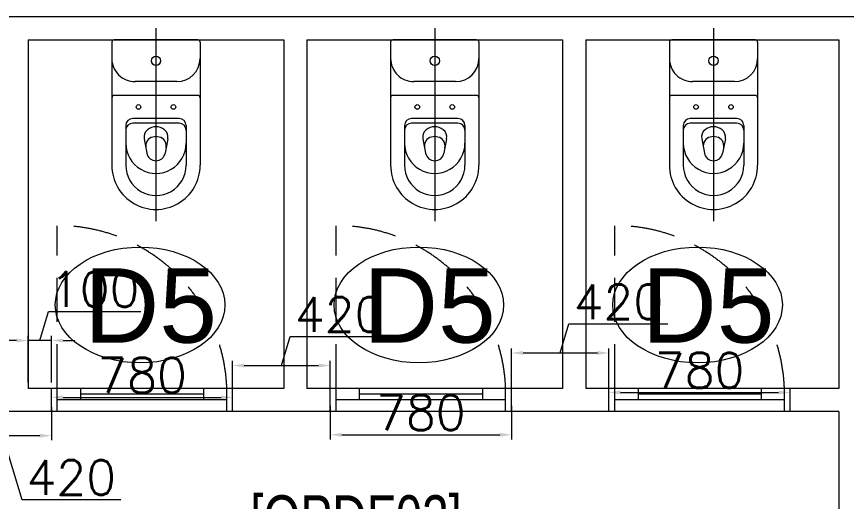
# Model space of a CAD drawing. Header units: millimetres. Extents: x -2143172 to 5255, y -610845 to 279739.
# Drawn here: x -1100697 to -1097125, y -586355 to -584268 of the extents above; entities that cross this region are included whole.
import ezdxf

# ---------------------------------------------------------------- set-up
doc = ezdxf.new("R2010")
doc.units = ezdxf.units.MM
doc.header["$LTSCALE"] = 30
doc.linetypes.add('HIDDEN', pattern=[9.525, 6.35, -3.175])
doc.layers.get('0').update_dxf_attribs({"lineweight": 5})
doc.layers.get('Defpoints').update_dxf_attribs({"lineweight": 5})
for name, color, linetype, lineweight in [('72_EGR_BASE_TEXT', 7, 'Continuous', 5), ('Al door tag', 4, 'Continuous', 5), ('dims.', 152, 'Continuous', 5), ('New Aluminium', 250, 'Continuous', 5), ('SANIT', 250, 'Continuous', 5), ('Walls', 32, 'Continuous', 5)]:
    doc.layers.add(name, color=color, linetype=linetype, lineweight=lineweight)
doc.styles.add('SIMPLEX', font='SIMPLEX.shx', dxfattribs={"height": 150})
doc.styles.add('TTLB-A0-JeddahDP$0$swis721', font='swiss.ttf')
doc.styles.add('X3G_ENTITY_9F38', font='swisscl.ttf', dxfattribs={"height": 0.2})
doc.dimstyles.new('Buk', dxfattribs={"dimtxt": 150, "dimasz": 50, "dimexe": 20, "dimexo": 25, "dimgap": 20, "dimtad": 1, "dimdec": 0, "dimrnd": 5, "dimdsep": 46, "dimtxsty": 'SIMPLEX', "dimcen": 0, "dimdle": 20, "dimclrd": 256, "dimclre": 256, "dimclrt": 256, "dimadec": 0, "dimazin": 0, "dimtfac": 0.0075, "dimtdec": 0, "dimtmove": 1, "dimatfit": 2, "dimldrblk": 'ARCHTICK', "dimfxl": 1, "dimtolj": 1, "dimtzin": 0, "dimlwd": -1, "dimlwe": -1, "dimarcsym": 0})

# ---------------------------------------------------------------- blocks, each defined once
blk = doc.blocks.new('WC manta')
at = {"layer": 'SANIT'}
for p, q in [((-0.13, 0.18), (-0.13, -0.18)), ((-0.12, 0.19), (0.41, 0.19)), ((0.109, 0.18), (0.109, -0.18)), ((0.239, 0.13), (0.41, 0.13)), ((0.05, 0.09), (0.05, -0.09)), ((0.209, 0.1), (0.209, -0.1)), ((0.229, 0.1), (0.229, -0.1)), ((0.2955, 0.051), (0.3581, 0.0393)), ((-0.18, 0), (0.65, 0)), ((0.2955, -0.051), (0.3581, -0.0393)), ((0.239, -0.13), (0.41, -0.13)), ((-0.12, -0.19), (0.41, -0.19))]:
    blk.add_line(p, q, dxfattribs=at)
for centre, radius in [((0.159, 0.0752), 0.01), ((-0.04, 0), 0.02), ((0.159, -0.0753), 0.01)]:
    blk.add_circle(centre, radius, dxfattribs=at)
for centre, radius, start, end in [((-0.12, 0.18), 0.01, 90, 180), ((-0.05, 0.09), 0.1, 0, 90), ((0.119, 0.18), 0.01, 90, 180), ((0.41, 0), 0.19, 270, 90), ((0.239, 0.1), 0.03, 90, 180), ((0.259, 0.1), 0.03, 90, 180), ((0.3147, 0), 0.13, 270, 90), ((0.41, 0), 0.13, 270, 90), ((0.3029, 0), 0.0588, 141.525, 218.475), ((0.2882, 0.0117), 0.04, 79.4289, 141.525), ((0.3271, 0.0044), 0.04, 79.4289, 166.4176), ((0.3507, 0), 0.04, 280.5711, 79.4289), ((0.3454, 0), 0.0588, 166.4176, 193.5824), ((0.3271, -0.0044), 0.04, 193.5824, 280.5711), ((0.2882, -0.0117), 0.04, 218.475, 280.5711), ((-0.05, -0.09), 0.1, 270, 0), ((0.239, -0.1), 0.03, 180, 270), ((0.259, -0.1), 0.03, 180, 270), ((-0.12, -0.18), 0.01, 180, 270), ((0.119, -0.18), 0.01, 180, 270)]:
    blk.add_arc(centre, radius, start, end, dxfattribs=at)
blk = doc.blocks.new('*D623')
at = {"layer": 'Defpoints', "color": 0, "transparency": 16777216}
for p in [(-1100967, -585923.4), (-1100547, -585923.4, 0.1), (-1100547, -586071.7)]:
    blk.add_point(p, dxfattribs=at)
at = {"layer": 'dims.', "linetype": 'Continuous', "transparency": 16777216}
for p, q in [((-1100967, -585948.4), (-1100967, -586091.7)), ((-1100547, -585948.4), (-1100547, -586091.7))]:
    blk.add_line(p, q, dxfattribs=at)
at = {"layer": 'dims.', "transparency": 16777216}
for p, q in [((-1100917, -586071.7), (-1100597, -586071.7)), ((-1100757, -586071.7), (-1100674.5, -586346.7)), ((-1100674.5, -586346.7), (-1100248.8, -586346.7))]:
    blk.add_line(p, q, dxfattribs=at)
for points in [[(-1100917, -586063.4), (-1100917, -586080), (-1100967, -586071.7)], [(-1100597, -586063.4), (-1100597, -586080), (-1100547, -586071.7)]]:
    blk.add_solid(points, dxfattribs=at)
at = {"layer": 'dims.', "transparency": 16777216, "insert": (-1100461.6, -586251.7), "char_height": 150, "attachment_point": 5, "style": 'SIMPLEX'}
blk.add_mtext('\\A1;420', dxfattribs=at)
blk = doc.blocks.new('_ArchTick')
at = {"color": 0, "linetype": 'ByBlock', "const_width": 0.15}
blk.add_lwpolyline([(-0.5, -0.5), (0.5, 0.5)], dxfattribs=at)
blk = doc.blocks.new('*D624')
at = {"layer": 'Defpoints', "color": 0, "transparency": 16777216}
for p in [(-1100647, -585662.2), (-1100647, -585868.1, 0.1), (-1100547, -585868.1, 0.1)]:
    blk.add_point(p, dxfattribs=at)
at = {"layer": 'dims.', "transparency": 16777216}
for p, q in [((-1100597, -585662.2), (-1100559.5, -585537.2)), ((-1100559.5, -585537.2), (-1100162.4, -585537.2)), ((-1100697, -585662.2), (-1100747, -585662.2)), ((-1100547, -585662.2), (-1100647, -585662.2)), ((-1100547, -585662.2), (-1100647, -585662.2)), ((-1100497, -585662.2), (-1100447, -585662.2))]:
    blk.add_line(p, q, dxfattribs=at)
at = {"layer": 'dims.', "linetype": 'Continuous', "transparency": 16777216}
for p, q in [((-1100647, -585843.1), (-1100647, -585642.2)), ((-1100547, -585843.1), (-1100547, -585642.2))]:
    blk.add_line(p, q, dxfattribs=at)
at = {"layer": 'dims.', "transparency": 16777216}
for points in [[(-1100697, -585653.9), (-1100697, -585670.5), (-1100647, -585662.2)], [(-1100497, -585653.9), (-1100497, -585670.5), (-1100547, -585662.2)]]:
    blk.add_solid(points, dxfattribs=at)
at = {"layer": 'dims.', "transparency": 16777216, "insert": (-1100360.9, -585442.2), "char_height": 150, "attachment_point": 5, "style": 'SIMPLEX'}
blk.add_mtext('\\A1;100', dxfattribs=at)
blk = doc.blocks.new('*D625')
at = {"layer": 'Defpoints', "color": 0, "transparency": 16777216}
for p in [(-1099767, -585907), (-1100547, -585923.4, 0.1), (-1099767, -585918.1, 0.1)]:
    blk.add_point(p, dxfattribs=at)
at = {"layer": 'dims.', "linetype": 'Continuous', "transparency": 16777216}
for p, q in [((-1100547, -585898.4), (-1100547, -585887)), ((-1099767, -585893.1), (-1099767, -585887))]:
    blk.add_line(p, q, dxfattribs=at)
at = {"layer": 'dims.', "transparency": 16777216}
blk.add_line((-1100497, -585907), (-1099817, -585907), dxfattribs=at)
for points in [[(-1100497, -585898.6), (-1100497, -585915.3), (-1100547, -585907)], [(-1099817, -585898.6), (-1099817, -585915.3), (-1099767, -585907)]]:
    blk.add_solid(points, dxfattribs=at)
at = {"layer": 'dims.', "transparency": 16777216, "insert": (-1100157, -585812), "char_height": 150, "attachment_point": 5, "style": 'SIMPLEX'}
blk.add_mtext('\\A1;780', dxfattribs=at)
blk = doc.blocks.new('*D626')
at = {"layer": 'Defpoints', "color": 0, "transparency": 16777216}
for p in [(-1099347, -585770), (-1099767, -585907, 0.1), (-1099347, -585918.1, 0.1)]:
    blk.add_point(p, dxfattribs=at)
at = {"layer": 'dims.', "transparency": 16777216}
for p, q in [((-1099557, -585770), (-1099519.5, -585645)), ((-1099519.5, -585645), (-1099093.8, -585645)), ((-1099717, -585770), (-1099397, -585770))]:
    blk.add_line(p, q, dxfattribs=at)
at = {"layer": 'dims.', "linetype": 'Continuous', "transparency": 16777216}
for p, q in [((-1099767, -585882), (-1099767, -585750)), ((-1099347, -585893.1), (-1099347, -585750))]:
    blk.add_line(p, q, dxfattribs=at)
at = {"layer": 'dims.', "transparency": 16777216}
for points in [[(-1099717, -585761.7), (-1099717, -585778.4), (-1099767, -585770)], [(-1099397, -585761.7), (-1099397, -585778.4), (-1099347, -585770)]]:
    blk.add_solid(points, dxfattribs=at)
at = {"layer": 'dims.', "transparency": 16777216, "insert": (-1099306.6, -585550), "char_height": 150, "attachment_point": 5, "style": 'SIMPLEX'}
blk.add_mtext('\\A1;420', dxfattribs=at)
blk = doc.blocks.new('*D627')
at = {"layer": 'Defpoints', "color": 0, "transparency": 16777216}
for p in [(-1099347, -585918.1, 0.1), (-1098567, -585918.1, 0.1), (-1098567, -586068)]:
    blk.add_point(p, dxfattribs=at)
at = {"layer": 'dims.', "linetype": 'Continuous', "transparency": 16777216}
for p, q in [((-1099347, -585943.1), (-1099347, -586088)), ((-1098567, -585943.1), (-1098567, -586088))]:
    blk.add_line(p, q, dxfattribs=at)
at = {"layer": 'dims.', "transparency": 16777216}
blk.add_line((-1099297, -586068), (-1098617, -586068), dxfattribs=at)
for points in [[(-1099297, -586059.7), (-1099297, -586076.4), (-1099347, -586068)], [(-1098617, -586059.7), (-1098617, -586076.4), (-1098567, -586068)]]:
    blk.add_solid(points, dxfattribs=at)
at = {"layer": 'dims.', "transparency": 16777216, "insert": (-1098957, -585973), "char_height": 150, "attachment_point": 5, "style": 'SIMPLEX'}
blk.add_mtext('\\A1;780', dxfattribs=at)
blk = doc.blocks.new('*D628')
at = {"layer": 'Defpoints', "color": 0, "transparency": 16777216}
for p in [(-1098147, -585715.9), (-1098567, -585918.1, 0.1), (-1098147, -585918.1, 0.1)]:
    blk.add_point(p, dxfattribs=at)
at = {"layer": 'dims.', "transparency": 16777216}
for p, q in [((-1098357, -585715.9), (-1098319.5, -585590.9)), ((-1098319.5, -585590.9), (-1097893.8, -585590.9)), ((-1098517, -585715.9), (-1098197, -585715.9))]:
    blk.add_line(p, q, dxfattribs=at)
at = {"layer": 'dims.', "linetype": 'Continuous', "transparency": 16777216}
for p, q in [((-1098567, -585893.1), (-1098567, -585695.9)), ((-1098147, -585893.1), (-1098147, -585695.9))]:
    blk.add_line(p, q, dxfattribs=at)
at = {"layer": 'dims.', "transparency": 16777216}
for points in [[(-1098517, -585707.5), (-1098517, -585724.2), (-1098567, -585715.9)], [(-1098197, -585707.5), (-1098197, -585724.2), (-1098147, -585715.9)]]:
    blk.add_solid(points, dxfattribs=at)
at = {"layer": 'dims.', "transparency": 16777216, "insert": (-1098106.6, -585495.9), "char_height": 150, "attachment_point": 5, "style": 'SIMPLEX'}
blk.add_mtext('\\A1;420', dxfattribs=at)
blk = doc.blocks.new('*D629')
at = {"layer": 'Defpoints', "color": 0, "transparency": 16777216}
for p in [(-1097367, -585885.8), (-1098147, -585918.1, 0.1), (-1097367, -585918.1, 0.1)]:
    blk.add_point(p, dxfattribs=at)
at = {"layer": 'dims.', "linetype": 'Continuous', "transparency": 16777216}
for p, q in [((-1098147, -585893.1), (-1098147, -585865.8)), ((-1097367, -585893.1), (-1097367, -585865.8))]:
    blk.add_line(p, q, dxfattribs=at)
at = {"layer": 'dims.', "transparency": 16777216}
blk.add_line((-1098097, -585885.8), (-1097417, -585885.8), dxfattribs=at)
for points in [[(-1098097, -585877.4), (-1098097, -585894.1), (-1098147, -585885.8)], [(-1097417, -585877.4), (-1097417, -585894.1), (-1097367, -585885.8)]]:
    blk.add_solid(points, dxfattribs=at)
at = {"layer": 'dims.', "transparency": 16777216, "insert": (-1097757, -585790.8), "char_height": 150, "attachment_point": 5, "style": 'SIMPLEX'}
blk.add_mtext('\\A1;780', dxfattribs=at)
blk = doc.blocks.new('A$C39C6726A')
at = {"layer": 'New Aluminium', "linetype": 'HIDDEN'}
blk.add_line((25, 100), (25, 800), dxfattribs=at)
at = {"layer": 'New Aluminium'}
for p, q in [((780, 100), (0, 100)), ((25, 0), (25, 100)), ((125, 100), (125, 50)), ((655, 75), (125, 75)), ((655, 100), (655, 50)), ((755, 0), (755, 100)), ((755, 50), (25, 50)), ((780, 0), (0, 0))]:
    blk.add_line(p, q, dxfattribs=at)
at = {"layer": 'New Aluminium', "linetype": 'HIDDEN'}
blk.add_arc((29.3, 73.9), 726.2, 2.0631, 90.3405, dxfattribs=at)
blk = doc.blocks.new('A$C23F03E74')
at = {"layer": 'Al door tag'}
blk.add_ellipse((-365, 0), major_axis=(365, 0), ratio=0.682917, dxfattribs=at)
at = {"layer": 'Al door tag', "insert": (-605.2, 157.7), "char_height": 320, "attachment_point": 1, "style": 'TTLB-A0-JeddahDP$0$swis721'}
blk.add_mtext_dynamic_manual_height_columns('D5', width=1569.457, gutter_width=9406.5, heights=[480.3], dxfattribs=at)

msp = doc.modelspace()

# ---------------------------------------------------------------- linework, layer by layer
at = {"layer": 'Walls'}
for p, q in [((-1101947, -584268.1, 0.2), (-1092957, -584268.1, 0.2)), ((-1100647, -584368.1, 0.2), (-1099547, -584368.1, 0.2)), ((-1100647, -584368.1, 0.2), (-1100647, -585868.1, 0.2)), ((-1099547, -584368.1, 0.2), (-1099547, -585868.1, 0.2)), ((-1099447, -584368.1, 0.2), (-1098347, -584368.1, 0.2)), ((-1099447, -584368.1, 0.2), (-1099447, -585868.1, 0.2)), ((-1098347, -584368.1, 0.2), (-1098347, -585868.1, 0.2)), ((-1098247, -584368.1, 0.2), (-1097157, -584368.1, 0.2)), ((-1098247, -584368.1, 0.2), (-1098247, -585868.1, 0.2)), ((-1097157, -584368.1, 0.2), (-1097157, -585868.1, 0.2)), ((-1100547, -585868.1, 0.2), (-1100647, -585868.1, 0.2)), ((-1100547, -585968.1, 0.2), (-1100547, -585868.1, 0.2)), ((-1099547, -585868.1, 0.2), (-1099767, -585868.1, 0.2)), ((-1099767, -585968.1, 0.2), (-1099767, -585868.1, 0.2)), ((-1099347, -585868.1, 0.2), (-1099447, -585868.1, 0.2)), ((-1099347, -585968.1, 0.2), (-1099347, -585868.1, 0.2)), ((-1098347, -585868.1, 0.2), (-1098567, -585868.1, 0.2)), ((-1098567, -585968.1, 0.2), (-1098567, -585868.1, 0.2)), ((-1098147, -585868.1, 0.2), (-1098247, -585868.1, 0.2)), ((-1098147, -585968.1, 0.2), (-1098147, -585868.1, 0.2)), ((-1097157, -585868.1, 0.2), (-1097367, -585868.1, 0.2)), ((-1097367, -585968.1, 0.2), (-1097367, -585868.1, 0.2)), ((-1100547, -585968.1, 0.2), (-1100967, -585968.1, 0.2)), ((-1099347, -585968.1, 0.2), (-1099767, -585968.1, 0.2)), ((-1098147, -585968.1, 0.2), (-1098567, -585968.1, 0.2)), ((-1097157, -585968.1, 0.2), (-1097367, -585968.1, 0.2)), ((-1097157, -585968.1, 0.2), (-1097157, -587118.1, 0.2))]:
    msp.add_line(p, q, dxfattribs=at)

# ---------------------------------------------------------------- block references
at = {"layer": 'Al door tag'}
for p in [(-1099800.5, -585509.2, 0.2), (-1098600.5, -585509.2, 0.2), (-1097400.5, -585509.2, 0.2)]:
    msp.add_blockref('A$C23F03E74', p, dxfattribs=at)
at = {"layer": 'New Aluminium', "linetype": 'HIDDEN'}
for p in [(-1100547, -585968.1, 0.2), (-1099347, -585968.1, 0.2), (-1098147, -585968.1, 0.2)]:
    msp.add_blockref('A$C39C6726A', p, dxfattribs=at)
at = {"layer": 'SANIT', "xscale": 999.9999999999995, "yscale": 999.9999999999995, "zscale": 999.9999999999995, "rotation": 270}
for p in [(-1100097, -584498.1, 0.2), (-1098897, -584498.1, 0.2), (-1097697, -584498.1, 0.2)]:
    msp.add_blockref('WC manta', p, dxfattribs=at)

# ---------------------------------------------------------------- texts
at = {"layer": '72_EGR_BASE_TEXT', "insert": (-1099235.9, -586328.3, 0.2), "char_height": 200, "attachment_point": 2, "style": 'X3G_ENTITY_9F38'}
msp.add_mtext('[OPDF03]', dxfattribs=at)

# ---------------------------------------------------------------- dimensions: what is measured, and where the dimension line sits
at = {"layer": 'dims.'}
for base, p1, p2, picture, middle in [((-1100647, -585662.2, 0.1), (-1100547, -585868.1, 0.2), (-1100647, -585868.1, 0.2), '*D624', (-1100539.5, -585442.2, 0.1)), ((-1098147, -585715.9, 0.1), (-1098567, -585918.1, 0.2), (-1098147, -585918.1, 0.2), '*D628', (-1098299.5, -585495.9, 0.1)), ((-1099347, -585770, 0.1), (-1099767, -585907, 0.2), (-1099347, -585918.1, 0.2), '*D626', (-1099499.5, -585550, 0.1)), ((-1097367, -585885.8, 0.1), (-1098147, -585918.1, 0.2), (-1097367, -585918.1, 0.2), '*D629', (-1097757, -585790.8, 0.1)), ((-1099767, -585907, 0.1), (-1100547, -585923.4, 0.2), (-1099767, -585918.1, 0.2), '*D625', (-1100157, -585812, 0.1)), ((-1098567, -586068, 0.1), (-1099347, -585918.1, 0.2), (-1098567, -585918.1, 0.2), '*D627', (-1098957, -585973, 0.1)), ((-1100547, -586071.7, 0.1), (-1100967, -585923.4, 0.1), (-1100547, -585923.4, 0.2), '*D623', (-1100654.5, -586251.7, 0.1))]:
    dim = msp.add_linear_dim(base=base, p1=p1, p2=p2, dimstyle='Buk', dxfattribs=at)
    dim.commit()
    dim.dimension.update_dxf_attribs({"geometry": picture, "text_midpoint": middle})

doc.saveas('drawing.dxf')
